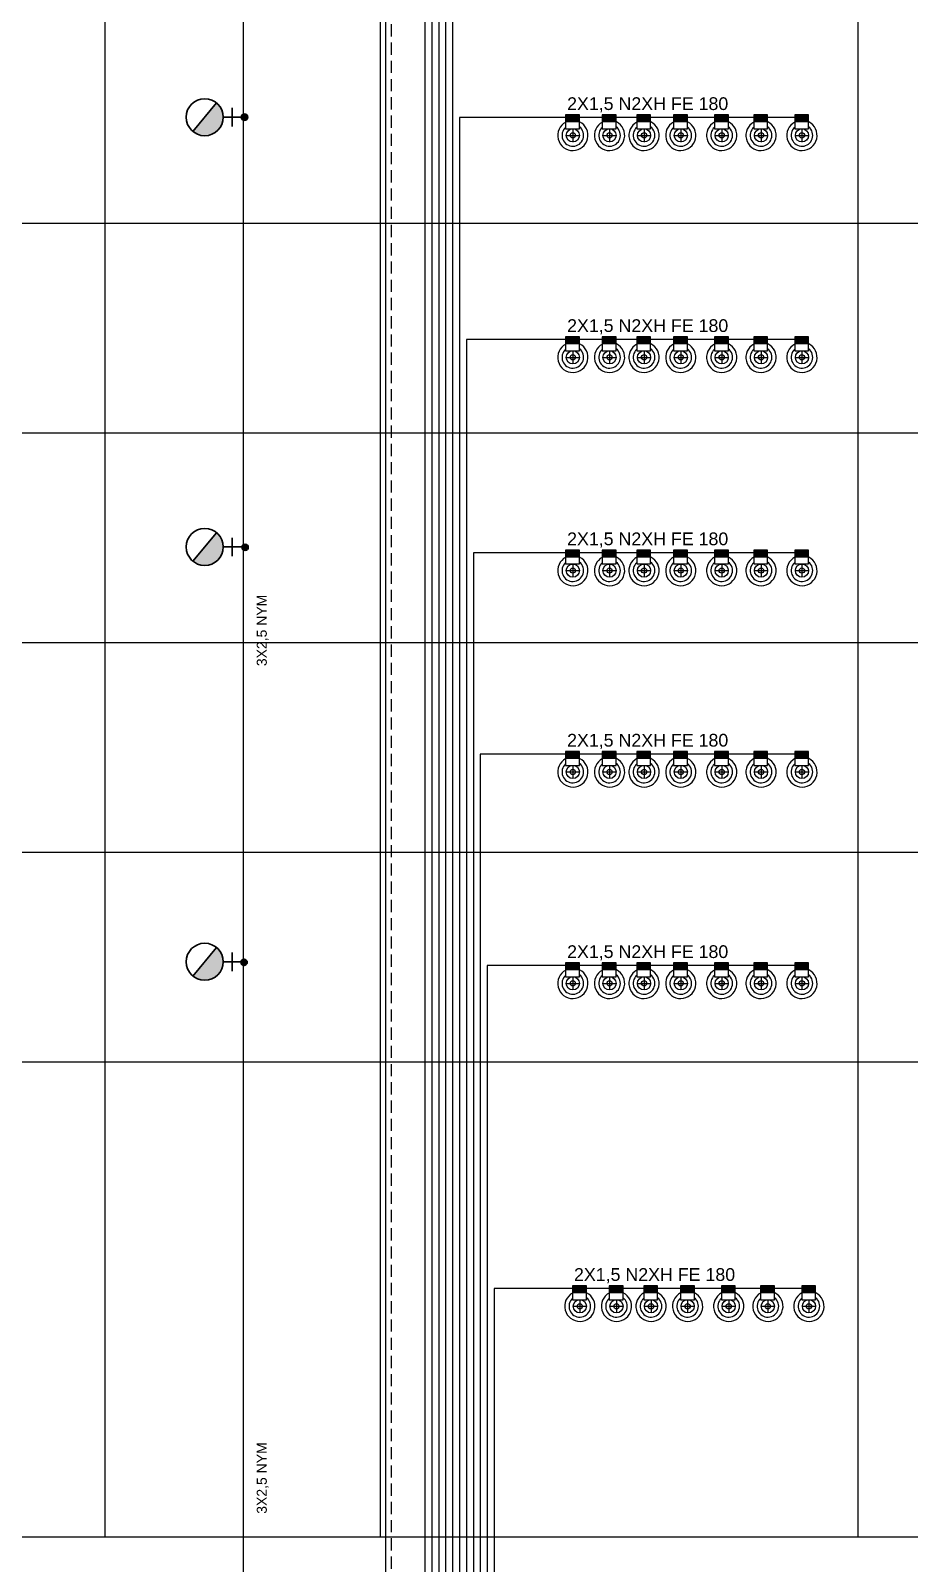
# Model space of a CAD drawing. Header units: millimetres. Extents: x 3395 to 31170, y 2853 to 7104.
# Drawn here: x 21817 to 22735, y 3952 to 5553 of the extents above; entities that cross this region are included whole.
import ezdxf

# ---------------------------------------------------------------- set-up
doc = ezdxf.new("R2010")
doc.units = ezdxf.units.MM
doc.linetypes.add('DASHED', pattern=[19.05, 12.7, -6.35])
doc.layers.add('deha_elk armatür', color=51, linetype='Continuous', lineweight=35)
doc.layers.add('KDmuh-1', color=50, linetype='Continuous', lineweight=30)
for name, color, linetype in [('Elektrik T.', 4, 'Continuous'), ('topraklama', 3, 'DASHED'), ('YazılarY.', 7, 'Continuous')]:
    doc.layers.add(name, color=color, linetype=linetype)
doc.layers.add('Tablo', color=7, linetype='Continuous', true_color=0xff7f7f)
doc.styles.add('TXTX', font='arial.ttf')

# ---------------------------------------------------------------- blocks, each defined once
blk = doc.blocks.new('E-25')
at = {"layer": 'deha_elk armatür', "lineweight": 35}
blk.add_hatch(color=256, dxfattribs=at).paths.add_polyline_path([(-12.3, -10.3, 0.700134), (16, 0, 0.176378), (12.3, 10.3)])
for p, q in [((12.3, 10.3), (-12.3, -10.3)), ((8, -23.7), (-8, -23.7)), ((0, -16), (0, -33.3)), ((0, -23.7), (8, -23.7))]:
    blk.add_line(p, q, dxfattribs=at)
blk.add_circle((0, 0), 16, dxfattribs=at)
blk = doc.blocks.new('B2')
at = {"layer": 'KDmuh-1'}
blk.add_hatch(color=256, dxfattribs=at).paths.add_polyline_path([(-5, 0, 1), (5, 0, 1)])
blk.add_circle((0, 0), 5, dxfattribs=at)

msp = doc.modelspace()

# ---------------------------------------------------------------- hatches: boundary and pattern name
at = {"layer": 'YazılarY.'}
for points in [[(22390.5, 5464.9), (22390.5, 5457.6), (22375.9, 5457.6), (22375.9, 5464.9)], [(22428.8, 5464.9), (22428.8, 5457.6), (22414.3, 5457.6), (22414.3, 5464.9)], [(22464.8, 5464.9), (22464.8, 5457.6), (22450.3, 5457.6), (22450.3, 5464.9)], [(22503.2, 5464.9), (22503.2, 5457.6), (22488.7, 5457.6), (22488.7, 5464.9)], [(22546.1, 5464.9), (22546.1, 5457.6), (22531.5, 5457.6), (22531.5, 5464.9)], [(22587.1, 5464.9), (22587.1, 5457.6), (22572.6, 5457.6), (22572.6, 5464.9)], [(22630, 5464.9), (22630, 5457.6), (22615.4, 5457.6), (22615.4, 5464.9)], [(22390.5, 5233.1), (22390.5, 5225.8), (22375.9, 5225.8), (22375.9, 5233.1)], [(22428.8, 5233.1), (22428.8, 5225.8), (22414.3, 5225.8), (22414.3, 5233.1)], [(22464.8, 5233.1), (22464.8, 5225.8), (22450.3, 5225.8), (22450.3, 5233.1)], [(22503.2, 5233.1), (22503.2, 5225.8), (22488.7, 5225.8), (22488.7, 5233.1)], [(22546.1, 5233.1), (22546.1, 5225.8), (22531.5, 5225.8), (22531.5, 5233.1)], [(22587.1, 5233.1), (22587.1, 5225.8), (22572.6, 5225.8), (22572.6, 5233.1)], [(22630, 5233.1), (22630, 5225.8), (22615.4, 5225.8), (22615.4, 5233.1)], [(22390.5, 5010.4), (22390.5, 5003.1), (22375.9, 5003.1), (22375.9, 5010.4)], [(22428.8, 5010.4), (22428.8, 5003.1), (22414.3, 5003.1), (22414.3, 5010.4)], [(22464.8, 5010.4), (22464.8, 5003.1), (22450.3, 5003.1), (22450.3, 5010.4)], [(22503.2, 5010.4), (22503.2, 5003.1), (22488.7, 5003.1), (22488.7, 5010.4)], [(22546.1, 5010.4), (22546.1, 5003.1), (22531.5, 5003.1), (22531.5, 5010.4)], [(22587.1, 5010.4), (22587.1, 5003.1), (22572.6, 5003.1), (22572.6, 5010.4)], [(22630, 5010.4), (22630, 5003.1), (22615.4, 5003.1), (22615.4, 5010.4)], [(22390.5, 4800.2), (22390.5, 4792.9), (22375.9, 4792.9), (22375.9, 4800.2)], [(22428.8, 4800.2), (22428.8, 4792.9), (22414.3, 4792.9), (22414.3, 4800.2)], [(22464.8, 4800.2), (22464.8, 4792.9), (22450.3, 4792.9), (22450.3, 4800.2)], [(22503.2, 4800.2), (22503.2, 4792.9), (22488.7, 4792.9), (22488.7, 4800.2)], [(22546.1, 4800.2), (22546.1, 4792.9), (22531.5, 4792.9), (22531.5, 4800.2)], [(22587.1, 4800.2), (22587.1, 4792.9), (22572.6, 4792.9), (22572.6, 4800.2)], [(22630, 4800.2), (22630, 4792.9), (22615.4, 4792.9), (22615.4, 4800.2)], [(22390.5, 4579.3), (22390.5, 4572.1), (22375.9, 4572.1), (22375.9, 4579.3)], [(22428.8, 4579.3), (22428.8, 4572.1), (22414.3, 4572.1), (22414.3, 4579.3)], [(22464.8, 4579.3), (22464.8, 4572.1), (22450.3, 4572.1), (22450.3, 4579.3)], [(22503.2, 4579.3), (22503.2, 4572.1), (22488.7, 4572.1), (22488.7, 4579.3)], [(22546.1, 4579.3), (22546.1, 4572.1), (22531.5, 4572.1), (22531.5, 4579.3)], [(22587.1, 4579.3), (22587.1, 4572.1), (22572.6, 4572.1), (22572.6, 4579.3)], [(22630, 4579.3), (22630, 4572.1), (22615.4, 4572.1), (22615.4, 4579.3)], [(22397.7, 4242.1), (22397.7, 4234.9), (22383.2, 4234.9), (22383.2, 4242.1)], [(22436.1, 4242.1), (22436.1, 4234.9), (22421.6, 4234.9), (22421.6, 4242.1)], [(22472.1, 4242.1), (22472.1, 4234.9), (22457.6, 4234.9), (22457.6, 4242.1)], [(22510.5, 4242.1), (22510.5, 4234.9), (22495.9, 4234.9), (22495.9, 4242.1)], [(22553.3, 4242.1), (22553.3, 4234.9), (22538.8, 4234.9), (22538.8, 4242.1)], [(22594.4, 4242.1), (22594.4, 4234.9), (22579.8, 4234.9), (22579.8, 4242.1)], [(22637.2, 4242.1), (22637.2, 4234.9), (22622.7, 4234.9), (22622.7, 4242.1)]]:
    msp.add_hatch(color=3, dxfattribs=at).paths.add_polyline_path(points)

# ---------------------------------------------------------------- linework, layer by layer
at = {"layer": 'Elektrik T.', "color": 1}
msp.add_line((22039, 6761.1), (22039, 3226.2), dxfattribs=at)
at = {"layer": 'Elektrik T.', "color": 2}
for p, q in [((22228.7, 6549.5), (22228.7, 3751.3)), ((22236, 6328.1), (22236, 3732.4)), ((22243.3, 6097.8), (22243.3, 3712)), ((22250.5, 5880.3), (22250.5, 3688.6)), ((22257.8, 5674.5), (22257.8, 3667)), ((22265, 5462.2), (22265, 3645.8)), ((22622, 5462.2), (22265, 5462.2)), ((22272.3, 5230.4), (22272.3, 3626.9)), ((22622, 5230.4), (22272.3, 5230.4)), ((22279.6, 5007.7), (22279.6, 3602.8)), ((22622, 5007.7), (22279.6, 5007.7)), ((22286.8, 4797.4), (22286.8, 3581.6)), ((22622, 4797.4), (22286.8, 4797.4)), ((22294.1, 4576.6), (22294.1, 3562.8)), ((22622, 4576.6), (22294.1, 4576.6)), ((22301.3, 4239.4), (22301.3, 3562.8)), ((22629.3, 4239.4), (22301.3, 4239.4))]:
    msp.add_line(p, q, dxfattribs=at)
at = {"layer": 'Elektrik T.'}
msp.add_lwpolyline([(22187.6, 6708.5), (22187.6, 3773.7), (22150.2, 3773.7)], dxfattribs=at)
at = {"layer": 'Tablo', "linetype": 'ByBlock'}
for p, q in [((21894.3, 7103.9), (21894.3, 3979.8)), ((22182.2, 7103.9), (22182.2, 3979.8)), ((17488.7, 5351.9), (25631.8, 5351.9)), ((17488.7, 5132.9), (25631.8, 5132.9)), ((17488.7, 4913.9), (25631.8, 4913.9)), ((17488.7, 4694.9), (25631.8, 4694.9)), ((17488.7, 4475.9), (25631.8, 4475.9)), ((17488.7, 3979.8), (25631.8, 3979.8))]:
    msp.add_line(p, q, dxfattribs=at)
at = {"layer": 'Tablo', "color": 11, "true_color": 0xff8088}
msp.add_lwpolyline([(22681.3, 7103.9), (22681.3, 3979.8)], dxfattribs=at)
at = {"layer": 'topraklama', "linetype": 'DASHED', "lineweight": 25}
msp.add_lwpolyline([(22193.7, 6702.5), (22193.7, 3766.5), (22150.2, 3766.5)], dxfattribs=at)
at = {"layer": 'YazılarY.', "color": 3}
for p, q in [((22375.9, 5464.9), (22375.9, 5450.4)), ((22390.5, 5464.9), (22375.9, 5464.9)), ((22390.5, 5450.4), (22390.5, 5464.9)), ((22414.3, 5464.9), (22414.3, 5450.4)), ((22428.8, 5464.9), (22414.3, 5464.9)), ((22428.8, 5450.4), (22428.8, 5464.9)), ((22450.3, 5464.9), (22450.3, 5450.4)), ((22464.8, 5464.9), (22450.3, 5464.9)), ((22464.8, 5450.4), (22464.8, 5464.9)), ((22488.7, 5464.9), (22488.7, 5450.4)), ((22503.2, 5464.9), (22488.7, 5464.9)), ((22503.2, 5450.4), (22503.2, 5464.9)), ((22531.5, 5464.9), (22531.5, 5450.4)), ((22546.1, 5464.9), (22531.5, 5464.9)), ((22546.1, 5450.4), (22546.1, 5464.9)), ((22572.6, 5464.9), (22572.6, 5450.4)), ((22587.1, 5464.9), (22572.6, 5464.9)), ((22587.1, 5450.4), (22587.1, 5464.9)), ((22615.4, 5464.9), (22615.4, 5450.4)), ((22630, 5464.9), (22615.4, 5464.9)), ((22630, 5450.4), (22630, 5464.9)), ((22390.5, 5457.6), (22375.9, 5457.6)), ((22375.9, 5450.4), (22390.5, 5450.4)), ((22376.6, 5443.5), (22390.4, 5443.5)), ((22383.5, 5450.4), (22383.5, 5436.6)), ((22428.8, 5457.6), (22414.3, 5457.6)), ((22414.3, 5450.4), (22428.8, 5450.4)), ((22415, 5443.5), (22428.8, 5443.5)), ((22421.9, 5450.4), (22421.9, 5436.6)), ((22464.8, 5457.6), (22450.3, 5457.6)), ((22450.3, 5450.4), (22464.8, 5450.4)), ((22451, 5443.5), (22464.8, 5443.5)), ((22457.9, 5450.4), (22457.9, 5436.6)), ((22503.2, 5457.6), (22488.7, 5457.6)), ((22488.7, 5450.4), (22503.2, 5450.4)), ((22489.4, 5443.5), (22503.1, 5443.5)), ((22496.3, 5450.4), (22496.3, 5436.6)), ((22546.1, 5457.6), (22531.5, 5457.6)), ((22531.5, 5450.4), (22546.1, 5450.4)), ((22532.2, 5443.5), (22546, 5443.5)), ((22539.1, 5450.4), (22539.1, 5436.6)), ((22587.1, 5457.6), (22572.6, 5457.6)), ((22572.6, 5450.4), (22587.1, 5450.4)), ((22573.3, 5443.5), (22587, 5443.5)), ((22580.2, 5450.4), (22580.2, 5436.6)), ((22630, 5457.6), (22615.4, 5457.6)), ((22615.4, 5450.4), (22630, 5450.4)), ((22616.1, 5443.5), (22629.9, 5443.5)), ((22623, 5450.4), (22623, 5436.6)), ((22375.9, 5233.1), (22375.9, 5218.6)), ((22390.5, 5233.1), (22375.9, 5233.1)), ((22390.5, 5225.8), (22375.9, 5225.8)), ((22375.9, 5218.6), (22390.5, 5218.6)), ((22383.5, 5218.5), (22383.5, 5204.8)), ((22390.5, 5218.6), (22390.5, 5233.1)), ((22414.3, 5233.1), (22414.3, 5218.6)), ((22428.8, 5233.1), (22414.3, 5233.1)), ((22428.8, 5225.8), (22414.3, 5225.8)), ((22414.3, 5218.6), (22428.8, 5218.6)), ((22421.9, 5218.5), (22421.9, 5204.8)), ((22428.8, 5218.6), (22428.8, 5233.1)), ((22450.3, 5233.1), (22450.3, 5218.6)), ((22464.8, 5233.1), (22450.3, 5233.1)), ((22464.8, 5225.8), (22450.3, 5225.8)), ((22450.3, 5218.6), (22464.8, 5218.6)), ((22457.9, 5218.5), (22457.9, 5204.8)), ((22464.8, 5218.6), (22464.8, 5233.1)), ((22488.7, 5233.1), (22488.7, 5218.6)), ((22503.2, 5233.1), (22488.7, 5233.1)), ((22503.2, 5225.8), (22488.7, 5225.8)), ((22488.7, 5218.6), (22503.2, 5218.6)), ((22496.3, 5218.5), (22496.3, 5204.8)), ((22503.2, 5218.6), (22503.2, 5233.1)), ((22531.5, 5233.1), (22531.5, 5218.6)), ((22546.1, 5233.1), (22531.5, 5233.1)), ((22546.1, 5225.8), (22531.5, 5225.8)), ((22531.5, 5218.6), (22546.1, 5218.6)), ((22539.1, 5218.5), (22539.1, 5204.8)), ((22546.1, 5218.6), (22546.1, 5233.1)), ((22572.6, 5233.1), (22572.6, 5218.6)), ((22587.1, 5233.1), (22572.6, 5233.1)), ((22587.1, 5225.8), (22572.6, 5225.8)), ((22572.6, 5218.6), (22587.1, 5218.6)), ((22580.2, 5218.5), (22580.2, 5204.8)), ((22587.1, 5218.6), (22587.1, 5233.1)), ((22615.4, 5233.1), (22615.4, 5218.6)), ((22630, 5233.1), (22615.4, 5233.1)), ((22630, 5225.8), (22615.4, 5225.8)), ((22615.4, 5218.6), (22630, 5218.6)), ((22623, 5218.5), (22623, 5204.8)), ((22630, 5218.6), (22630, 5233.1)), ((22376.6, 5211.7), (22390.4, 5211.7)), ((22415, 5211.7), (22428.8, 5211.7)), ((22451, 5211.7), (22464.8, 5211.7)), ((22489.4, 5211.7), (22503.1, 5211.7)), ((22532.2, 5211.7), (22546, 5211.7)), ((22573.3, 5211.7), (22587, 5211.7)), ((22616.1, 5211.7), (22629.9, 5211.7)), ((22375.9, 5010.4), (22375.9, 4995.9)), ((22390.5, 5010.4), (22375.9, 5010.4)), ((22390.5, 4995.9), (22390.5, 5010.4)), ((22414.3, 5010.4), (22414.3, 4995.9)), ((22428.8, 5010.4), (22414.3, 5010.4)), ((22428.8, 4995.9), (22428.8, 5010.4)), ((22450.3, 5010.4), (22450.3, 4995.9)), ((22464.8, 5010.4), (22450.3, 5010.4)), ((22464.8, 4995.9), (22464.8, 5010.4)), ((22488.7, 5010.4), (22488.7, 4995.9)), ((22503.2, 5010.4), (22488.7, 5010.4)), ((22503.2, 4995.9), (22503.2, 5010.4)), ((22531.5, 5010.4), (22531.5, 4995.9)), ((22546.1, 5010.4), (22531.5, 5010.4)), ((22546.1, 4995.9), (22546.1, 5010.4)), ((22572.6, 5010.4), (22572.6, 4995.9)), ((22587.1, 5010.4), (22572.6, 5010.4)), ((22587.1, 4995.9), (22587.1, 5010.4)), ((22615.4, 5010.4), (22615.4, 4995.9)), ((22630, 5010.4), (22615.4, 5010.4)), ((22630, 4995.9), (22630, 5010.4)), ((22390.5, 5003.1), (22375.9, 5003.1)), ((22375.9, 4995.9), (22390.5, 4995.9)), ((22383.5, 4995.8), (22383.5, 4982.1)), ((22428.8, 5003.1), (22414.3, 5003.1)), ((22414.3, 4995.9), (22428.8, 4995.9)), ((22421.9, 4995.8), (22421.9, 4982.1)), ((22464.8, 5003.1), (22450.3, 5003.1)), ((22450.3, 4995.9), (22464.8, 4995.9)), ((22457.9, 4995.8), (22457.9, 4982.1)), ((22503.2, 5003.1), (22488.7, 5003.1)), ((22488.7, 4995.9), (22503.2, 4995.9)), ((22496.3, 4995.8), (22496.3, 4982.1)), ((22546.1, 5003.1), (22531.5, 5003.1)), ((22531.5, 4995.9), (22546.1, 4995.9)), ((22539.1, 4995.8), (22539.1, 4982.1)), ((22587.1, 5003.1), (22572.6, 5003.1)), ((22572.6, 4995.9), (22587.1, 4995.9)), ((22580.2, 4995.8), (22580.2, 4982.1)), ((22630, 5003.1), (22615.4, 5003.1)), ((22615.4, 4995.9), (22630, 4995.9)), ((22623, 4995.8), (22623, 4982.1)), ((22376.6, 4989), (22390.4, 4989)), ((22415, 4989), (22428.8, 4989)), ((22451, 4989), (22464.8, 4989)), ((22489.4, 4989), (22503.1, 4989)), ((22532.2, 4989), (22546, 4989)), ((22573.3, 4989), (22587, 4989)), ((22616.1, 4989), (22629.9, 4989)), ((22375.9, 4800.2), (22375.9, 4785.6)), ((22390.5, 4800.2), (22375.9, 4800.2)), ((22390.5, 4792.9), (22375.9, 4792.9)), ((22390.5, 4785.6), (22390.5, 4800.2)), ((22414.3, 4800.2), (22414.3, 4785.6)), ((22428.8, 4800.2), (22414.3, 4800.2)), ((22428.8, 4792.9), (22414.3, 4792.9)), ((22428.8, 4785.6), (22428.8, 4800.2)), ((22450.3, 4800.2), (22450.3, 4785.6)), ((22464.8, 4800.2), (22450.3, 4800.2)), ((22464.8, 4792.9), (22450.3, 4792.9)), ((22464.8, 4785.6), (22464.8, 4800.2)), ((22488.7, 4800.2), (22488.7, 4785.6)), ((22503.2, 4800.2), (22488.7, 4800.2)), ((22503.2, 4792.9), (22488.7, 4792.9)), ((22503.2, 4785.6), (22503.2, 4800.2)), ((22531.5, 4800.2), (22531.5, 4785.6)), ((22546.1, 4800.2), (22531.5, 4800.2)), ((22546.1, 4792.9), (22531.5, 4792.9)), ((22546.1, 4785.6), (22546.1, 4800.2)), ((22572.6, 4800.2), (22572.6, 4785.6)), ((22587.1, 4800.2), (22572.6, 4800.2)), ((22587.1, 4792.9), (22572.6, 4792.9)), ((22587.1, 4785.6), (22587.1, 4800.2)), ((22615.4, 4800.2), (22615.4, 4785.6)), ((22630, 4800.2), (22615.4, 4800.2)), ((22630, 4792.9), (22615.4, 4792.9)), ((22630, 4785.6), (22630, 4800.2)), ((22375.9, 4785.6), (22390.5, 4785.6)), ((22376.6, 4778.7), (22390.4, 4778.7)), ((22383.5, 4785.6), (22383.5, 4771.9)), ((22414.3, 4785.6), (22428.8, 4785.6)), ((22415, 4778.7), (22428.8, 4778.7)), ((22421.9, 4785.6), (22421.9, 4771.9)), ((22450.3, 4785.6), (22464.8, 4785.6)), ((22451, 4778.7), (22464.8, 4778.7)), ((22457.9, 4785.6), (22457.9, 4771.9)), ((22488.7, 4785.6), (22503.2, 4785.6)), ((22489.4, 4778.7), (22503.1, 4778.7)), ((22496.3, 4785.6), (22496.3, 4771.9)), ((22531.5, 4785.6), (22546.1, 4785.6)), ((22532.2, 4778.7), (22546, 4778.7)), ((22539.1, 4785.6), (22539.1, 4771.9)), ((22572.6, 4785.6), (22587.1, 4785.6)), ((22573.3, 4778.7), (22587, 4778.7)), ((22580.2, 4785.6), (22580.2, 4771.9)), ((22615.4, 4785.6), (22630, 4785.6)), ((22616.1, 4778.7), (22629.9, 4778.7)), ((22623, 4785.6), (22623, 4771.9)), ((22375.9, 4579.3), (22375.9, 4564.8)), ((22390.5, 4579.3), (22375.9, 4579.3)), ((22390.5, 4564.8), (22390.5, 4579.3)), ((22414.3, 4579.3), (22414.3, 4564.8)), ((22428.8, 4579.3), (22414.3, 4579.3)), ((22428.8, 4564.8), (22428.8, 4579.3)), ((22450.3, 4579.3), (22450.3, 4564.8)), ((22464.8, 4579.3), (22450.3, 4579.3)), ((22464.8, 4564.8), (22464.8, 4579.3)), ((22488.7, 4579.3), (22488.7, 4564.8)), ((22503.2, 4579.3), (22488.7, 4579.3)), ((22503.2, 4564.8), (22503.2, 4579.3)), ((22531.5, 4579.3), (22531.5, 4564.8)), ((22546.1, 4579.3), (22531.5, 4579.3)), ((22546.1, 4564.8), (22546.1, 4579.3)), ((22572.6, 4579.3), (22572.6, 4564.8)), ((22587.1, 4579.3), (22572.6, 4579.3)), ((22587.1, 4564.8), (22587.1, 4579.3)), ((22615.4, 4579.3), (22615.4, 4564.8)), ((22630, 4579.3), (22615.4, 4579.3)), ((22630, 4564.8), (22630, 4579.3)), ((22390.5, 4572.1), (22375.9, 4572.1)), ((22375.9, 4564.8), (22390.5, 4564.8)), ((22383.5, 4564.8), (22383.5, 4551)), ((22428.8, 4572.1), (22414.3, 4572.1)), ((22414.3, 4564.8), (22428.8, 4564.8)), ((22421.9, 4564.8), (22421.9, 4551)), ((22464.8, 4572.1), (22450.3, 4572.1)), ((22450.3, 4564.8), (22464.8, 4564.8)), ((22457.9, 4564.8), (22457.9, 4551)), ((22503.2, 4572.1), (22488.7, 4572.1)), ((22488.7, 4564.8), (22503.2, 4564.8)), ((22496.3, 4564.8), (22496.3, 4551)), ((22546.1, 4572.1), (22531.5, 4572.1)), ((22531.5, 4564.8), (22546.1, 4564.8)), ((22539.1, 4564.8), (22539.1, 4551)), ((22587.1, 4572.1), (22572.6, 4572.1)), ((22572.6, 4564.8), (22587.1, 4564.8)), ((22580.2, 4564.8), (22580.2, 4551)), ((22630, 4572.1), (22615.4, 4572.1)), ((22615.4, 4564.8), (22630, 4564.8)), ((22623, 4564.8), (22623, 4551)), ((22376.6, 4557.9), (22390.4, 4557.9)), ((22415, 4557.9), (22428.8, 4557.9)), ((22451, 4557.9), (22464.8, 4557.9)), ((22489.4, 4557.9), (22503.1, 4557.9)), ((22532.2, 4557.9), (22546, 4557.9)), ((22573.3, 4557.9), (22587, 4557.9)), ((22616.1, 4557.9), (22629.9, 4557.9)), ((22383.2, 4242.1), (22383.2, 4227.6)), ((22397.7, 4242.1), (22383.2, 4242.1)), ((22397.7, 4227.6), (22397.7, 4242.1)), ((22421.6, 4242.1), (22421.6, 4227.6)), ((22436.1, 4242.1), (22421.6, 4242.1)), ((22436.1, 4227.6), (22436.1, 4242.1)), ((22457.6, 4242.1), (22457.6, 4227.6)), ((22472.1, 4242.1), (22457.6, 4242.1)), ((22472.1, 4227.6), (22472.1, 4242.1)), ((22495.9, 4242.1), (22495.9, 4227.6)), ((22510.5, 4242.1), (22495.9, 4242.1)), ((22510.5, 4227.6), (22510.5, 4242.1)), ((22538.8, 4242.1), (22538.8, 4227.6)), ((22553.3, 4242.1), (22538.8, 4242.1)), ((22553.3, 4227.6), (22553.3, 4242.1)), ((22579.8, 4242.1), (22579.8, 4227.6)), ((22594.4, 4242.1), (22579.8, 4242.1)), ((22594.4, 4227.6), (22594.4, 4242.1)), ((22622.7, 4242.1), (22622.7, 4227.6)), ((22637.2, 4242.1), (22622.7, 4242.1)), ((22637.2, 4227.6), (22637.2, 4242.1)), ((22397.7, 4234.9), (22383.2, 4234.9)), ((22383.2, 4227.6), (22397.7, 4227.6)), ((22390.8, 4227.6), (22390.8, 4213.8)), ((22436.1, 4234.9), (22421.6, 4234.9)), ((22421.6, 4227.6), (22436.1, 4227.6)), ((22429.1, 4227.6), (22429.1, 4213.8)), ((22472.1, 4234.9), (22457.6, 4234.9)), ((22457.6, 4227.6), (22472.1, 4227.6)), ((22465.2, 4227.6), (22465.2, 4213.8)), ((22510.5, 4234.9), (22495.9, 4234.9)), ((22495.9, 4227.6), (22510.5, 4227.6)), ((22503.5, 4227.6), (22503.5, 4213.8)), ((22553.3, 4234.9), (22538.8, 4234.9)), ((22538.8, 4227.6), (22553.3, 4227.6)), ((22546.4, 4227.6), (22546.4, 4213.8)), ((22594.4, 4234.9), (22579.8, 4234.9)), ((22579.8, 4227.6), (22594.4, 4227.6)), ((22587.4, 4227.6), (22587.4, 4213.8)), ((22637.2, 4234.9), (22622.7, 4234.9)), ((22622.7, 4227.6), (22637.2, 4227.6)), ((22630.3, 4227.6), (22630.3, 4213.8)), ((22383.9, 4220.7), (22397.7, 4220.7)), ((22422.3, 4220.7), (22436, 4220.7)), ((22458.3, 4220.7), (22472, 4220.7)), ((22496.6, 4220.7), (22510.4, 4220.7)), ((22539.5, 4220.7), (22553.3, 4220.7)), ((22580.5, 4220.7), (22594.3, 4220.7)), ((22623.4, 4220.7), (22637.2, 4220.7))]:
    msp.add_line(p, q, dxfattribs=at)
for centre, radius in [((22383.5, 5443.5), 6.88), ((22383.5, 5443.5), 2.72), ((22421.9, 5443.5), 6.88), ((22421.9, 5443.5), 2.72), ((22457.9, 5443.5), 6.88), ((22457.9, 5443.5), 2.72), ((22496.3, 5443.5), 6.88), ((22496.3, 5443.5), 2.72), ((22539.1, 5443.5), 6.88), ((22539.1, 5443.5), 2.72), ((22580.2, 5443.5), 6.88), ((22580.2, 5443.5), 2.72), ((22623, 5443.5), 6.88), ((22623, 5443.5), 2.72), ((22383.5, 5211.7), 6.88), ((22421.9, 5211.7), 6.88), ((22457.9, 5211.7), 6.88), ((22496.3, 5211.7), 6.88), ((22539.1, 5211.7), 6.88), ((22580.2, 5211.7), 6.88), ((22623, 5211.7), 6.88), ((22383.5, 5211.7), 2.72), ((22421.9, 5211.7), 2.72), ((22457.9, 5211.7), 2.72), ((22496.3, 5211.7), 2.72), ((22539.1, 5211.7), 2.72), ((22580.2, 5211.7), 2.72), ((22623, 5211.7), 2.72), ((22383.5, 4989), 6.88), ((22421.9, 4989), 6.88), ((22457.9, 4989), 6.88), ((22496.3, 4989), 6.88), ((22539.1, 4989), 6.88), ((22580.2, 4989), 6.88), ((22623, 4989), 6.88), ((22383.5, 4989), 2.72), ((22421.9, 4989), 2.72), ((22457.9, 4989), 2.72), ((22496.3, 4989), 2.72), ((22539.1, 4989), 2.72), ((22580.2, 4989), 2.72), ((22623, 4989), 2.72), ((22383.5, 4778.7), 6.88), ((22383.5, 4778.7), 2.72), ((22421.9, 4778.7), 6.88), ((22421.9, 4778.7), 2.72), ((22457.9, 4778.7), 6.88), ((22457.9, 4778.7), 2.72), ((22496.3, 4778.7), 6.88), ((22496.3, 4778.7), 2.72), ((22539.1, 4778.7), 6.88), ((22539.1, 4778.7), 2.72), ((22580.2, 4778.7), 6.88), ((22580.2, 4778.7), 2.72), ((22623, 4778.7), 6.88), ((22623, 4778.7), 2.72), ((22383.5, 4557.9), 6.88), ((22421.9, 4557.9), 6.88), ((22457.9, 4557.9), 6.88), ((22496.3, 4557.9), 6.88), ((22539.1, 4557.9), 6.88), ((22580.2, 4557.9), 6.88), ((22623, 4557.9), 6.88), ((22383.5, 4557.9), 2.72), ((22421.9, 4557.9), 2.72), ((22457.9, 4557.9), 2.72), ((22496.3, 4557.9), 2.72), ((22539.1, 4557.9), 2.72), ((22580.2, 4557.9), 2.72), ((22623, 4557.9), 2.72), ((22390.8, 4220.7), 6.88), ((22429.1, 4220.7), 6.88), ((22465.2, 4220.7), 6.88), ((22503.5, 4220.7), 6.88), ((22546.4, 4220.7), 6.88), ((22587.4, 4220.7), 6.88), ((22630.3, 4220.7), 6.88), ((22390.8, 4220.7), 2.72), ((22429.1, 4220.7), 2.72), ((22465.2, 4220.7), 2.72), ((22503.5, 4220.7), 2.72), ((22546.4, 4220.7), 2.72), ((22587.4, 4220.7), 2.72), ((22630.3, 4220.7), 2.72)]:
    msp.add_circle(centre, radius, dxfattribs=at)
for centre, radius, start, end in [((22383.5, 5443.5), 15.8, 118.0988, 63.3948), ((22383.5, 5443.5), 11.3, 131.9557, 52.2287), ((22421.9, 5443.5), 15.8, 118.0988, 63.3948), ((22421.9, 5443.5), 11.3, 131.9557, 52.2287), ((22457.9, 5443.5), 15.8, 118.0988, 63.3948), ((22457.9, 5443.5), 11.3, 131.9557, 52.2287), ((22496.3, 5443.5), 15.8, 118.0988, 63.3948), ((22496.3, 5443.5), 11.3, 131.9557, 52.2287), ((22539.1, 5443.5), 15.8, 118.0988, 63.3948), ((22539.1, 5443.5), 11.3, 131.9557, 52.2287), ((22580.2, 5443.5), 15.8, 118.0988, 63.3948), ((22580.2, 5443.5), 11.3, 131.9557, 52.2287), ((22623, 5443.5), 15.8, 118.0988, 63.3948), ((22623, 5443.5), 11.3, 131.9557, 52.2287), ((22383.5, 5211.7), 15.8, 118.0988, 63.3948), ((22383.5, 5211.7), 11.3, 131.9557, 52.2287), ((22421.9, 5211.7), 15.8, 118.0988, 63.3948), ((22421.9, 5211.7), 11.3, 131.9557, 52.2287), ((22457.9, 5211.7), 15.8, 118.0988, 63.3948), ((22457.9, 5211.7), 11.3, 131.9557, 52.2287), ((22496.3, 5211.7), 15.8, 118.0988, 63.3948), ((22496.3, 5211.7), 11.3, 131.9557, 52.2287), ((22539.1, 5211.7), 15.8, 118.0988, 63.3948), ((22539.1, 5211.7), 11.3, 131.9557, 52.2287), ((22580.2, 5211.7), 15.8, 118.0988, 63.3948), ((22580.2, 5211.7), 11.3, 131.9557, 52.2287), ((22623, 5211.7), 15.8, 118.0988, 63.3948), ((22623, 5211.7), 11.3, 131.9557, 52.2287), ((22383.5, 4989), 15.8, 118.0988, 63.3948), ((22383.5, 4989), 11.3, 131.9557, 52.2287), ((22421.9, 4989), 15.8, 118.0988, 63.3948), ((22421.9, 4989), 11.3, 131.9557, 52.2287), ((22457.9, 4989), 15.8, 118.0988, 63.3948), ((22457.9, 4989), 11.3, 131.9557, 52.2287), ((22496.3, 4989), 15.8, 118.0988, 63.3948), ((22496.3, 4989), 11.3, 131.9557, 52.2287), ((22539.1, 4989), 15.8, 118.0988, 63.3948), ((22539.1, 4989), 11.3, 131.9557, 52.2287), ((22580.2, 4989), 15.8, 118.0988, 63.3948), ((22580.2, 4989), 11.3, 131.9557, 52.2287), ((22623, 4989), 15.8, 118.0988, 63.3948), ((22623, 4989), 11.3, 131.9557, 52.2287), ((22383.5, 4778.7), 15.8, 118.0988, 63.3948), ((22383.5, 4778.7), 11.3, 131.9557, 52.2287), ((22421.9, 4778.7), 15.8, 118.0988, 63.3948), ((22421.9, 4778.7), 11.3, 131.9557, 52.2287), ((22457.9, 4778.7), 15.8, 118.0988, 63.3948), ((22457.9, 4778.7), 11.3, 131.9557, 52.2287), ((22496.3, 4778.7), 15.8, 118.0988, 63.3948), ((22496.3, 4778.7), 11.3, 131.9557, 52.2287), ((22539.1, 4778.7), 15.8, 118.0988, 63.3948), ((22539.1, 4778.7), 11.3, 131.9557, 52.2287), ((22580.2, 4778.7), 15.8, 118.0988, 63.3948), ((22580.2, 4778.7), 11.3, 131.9557, 52.2287), ((22623, 4778.7), 15.8, 118.0988, 63.3948), ((22623, 4778.7), 11.3, 131.9557, 52.2287), ((22383.5, 4557.9), 15.8, 118.0988, 63.3948), ((22383.5, 4557.9), 11.3, 131.9557, 52.2287), ((22421.9, 4557.9), 15.8, 118.0988, 63.3948), ((22421.9, 4557.9), 11.3, 131.9557, 52.2287), ((22457.9, 4557.9), 15.8, 118.0988, 63.3948), ((22457.9, 4557.9), 11.3, 131.9557, 52.2287), ((22496.3, 4557.9), 15.8, 118.0988, 63.3948), ((22496.3, 4557.9), 11.3, 131.9557, 52.2287), ((22539.1, 4557.9), 15.8, 118.0988, 63.3948), ((22539.1, 4557.9), 11.3, 131.9557, 52.2287), ((22580.2, 4557.9), 15.8, 118.0988, 63.3948), ((22580.2, 4557.9), 11.3, 131.9557, 52.2287), ((22623, 4557.9), 15.8, 118.0988, 63.3948), ((22623, 4557.9), 11.3, 131.9557, 52.2287), ((22390.8, 4220.7), 15.8, 118.0988, 63.3948), ((22390.8, 4220.7), 11.3, 131.9557, 52.2287), ((22429.1, 4220.7), 15.8, 118.0988, 63.3948), ((22429.1, 4220.7), 11.3, 131.9557, 52.2287), ((22465.2, 4220.7), 15.8, 118.0988, 63.3948), ((22465.2, 4220.7), 11.3, 131.9557, 52.2287), ((22503.5, 4220.7), 15.8, 118.0988, 63.3948), ((22503.5, 4220.7), 11.3, 131.9557, 52.2287), ((22546.4, 4220.7), 15.8, 118.0988, 63.3948), ((22546.4, 4220.7), 11.3, 131.9557, 52.2287), ((22587.4, 4220.7), 15.8, 118.0988, 63.3948), ((22587.4, 4220.7), 11.3, 131.9557, 52.2287), ((22630.3, 4220.7), 15.8, 118.0988, 63.3948), ((22630.3, 4220.7), 11.3, 131.9557, 52.2287)]:
    msp.add_arc(centre, radius, start, end, dxfattribs=at)

# ---------------------------------------------------------------- block references
at = {"layer": 'YazılarY.', "color": 3, "ltscale": 20, "xscale": -1.21, "yscale": 1.21, "zscale": 1.21, "rotation": 90}
for p in [(21998.7, 5462.5), (21998.7, 5013.7), (21998.7, 4580.5)]:
    msp.add_blockref('E-25', p, dxfattribs=at)
at = {"layer": 'YazılarY.', "color": 3, "xscale": 0.675, "yscale": 0.675, "zscale": 0.675, "rotation": 270}
for p in [(22040.3, 5462.6), (22040.9, 5013.3), (22039.8, 4579.9)]:
    msp.add_blockref('B2', p, dxfattribs=at)

# ---------------------------------------------------------------- texts
at = {"layer": 'YazılarY.', "color": 3, "style": 'TXTX'}
for p in [(22377.5, 5470), (22377.5, 5238.2), (22377.5, 5015.5), (22377.5, 4805.2), (22377.5, 4584.4), (22384.7, 4247.2)]:
    msp.add_text('2X1,5 N2XH FE 180', height=13.31, dxfattribs=at).set_placement(p)
for p in [(22063.6, 4889.2), (22063.6, 4004)]:
    msp.add_text('3X2,5 NYM', height=10.45, rotation=90, dxfattribs=at).set_placement(p)

doc.saveas('drawing.dxf')
